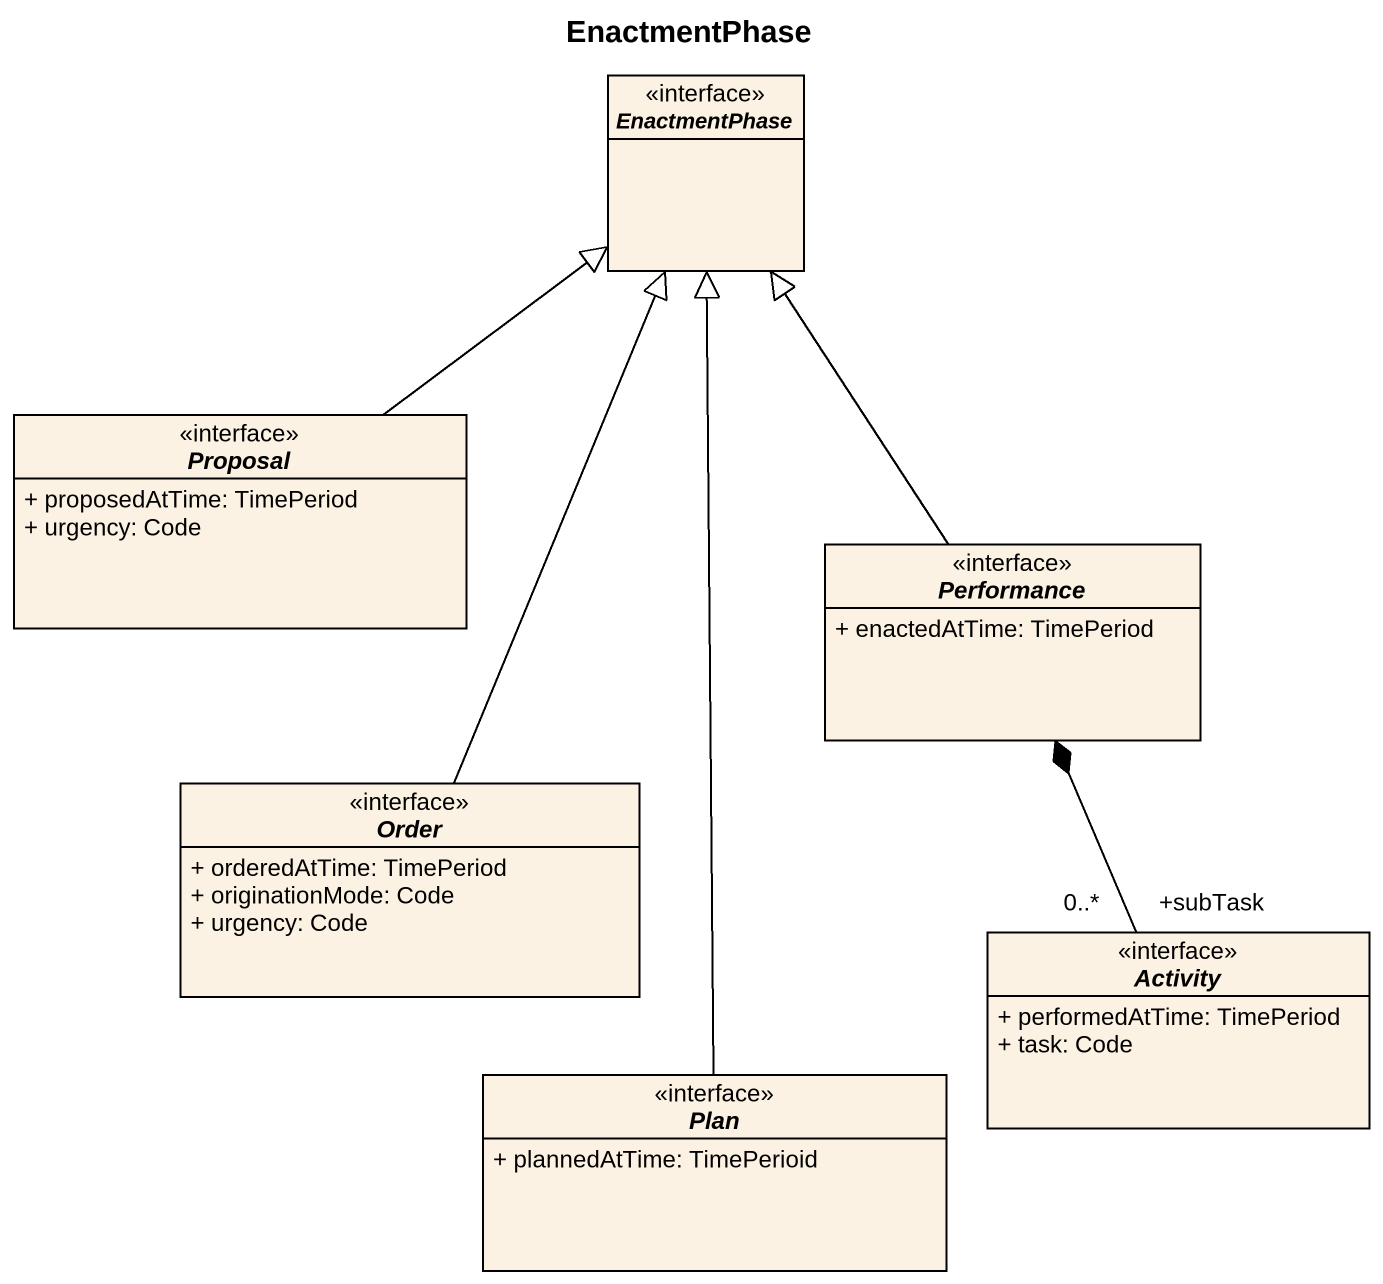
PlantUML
@startuml
title EnactmentPhase
hide circle
hide empty members
skinparam classAttributeIconSize 0
interface EnactmentPhase
interface Proposal {
  + proposedAtTime: TimePeriod
  + urgency: Code
}
interface Performance {
  + enactedAtTime: TimePeriod
}
interface Order {
  + orderedAtTime: TimePeriod
  + originationMode: Code
  + urgency: Code
}
interface Activity {
  + performedAtTime: TimePeriod
  + task: Code
}
interface Plan {
  + plannedAtTime: TimePerioid
}
Proposal -up-|> EnactmentPhase
Performance -up-|> EnactmentPhase
Order -up-|> EnactmentPhase
Activity "+subTask\n0..*" -up-* Performance
Plan -up-|> EnactmentPhase
@enduml
